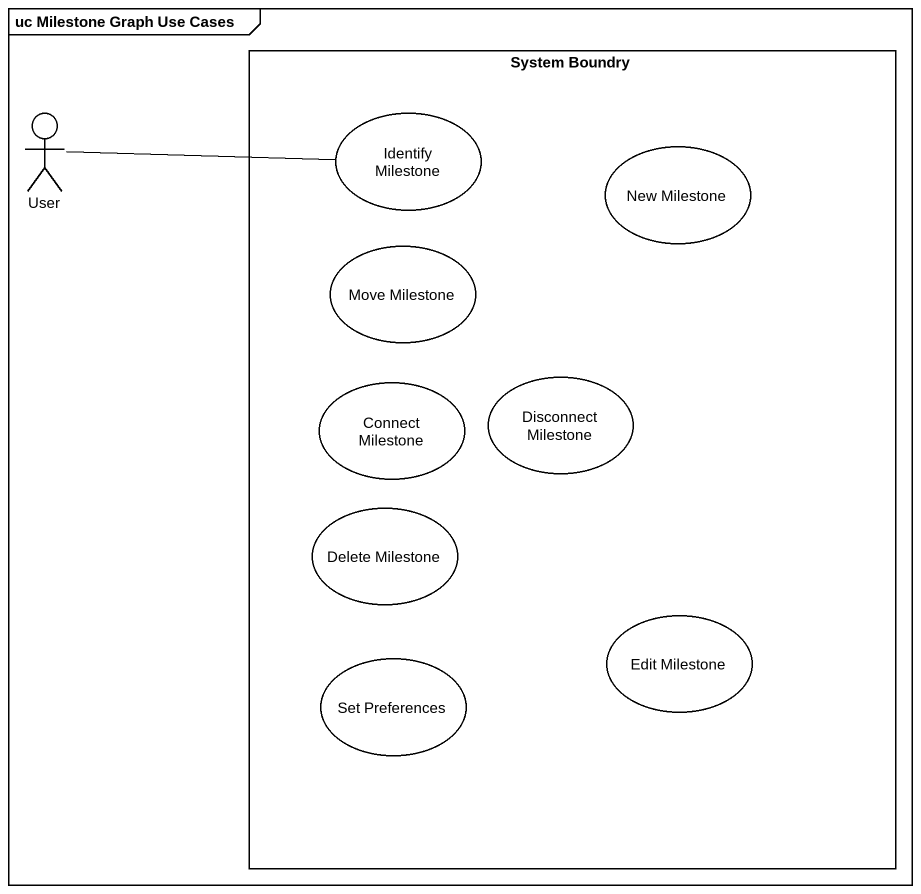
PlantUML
@startuml
mainframe uc Milestone Graph Use Cases
rectangle "System Boundry" as System_Boundry {
  usecase "Identify Milestone" as Identify_Milestone
  usecase "New Milestone" as New_Milestone
  usecase "Move Milestone" as Move_Milestone
  usecase "Disconnect Milestone" as Disconnect_Milestone
  usecase "Connect Milestone" as Connect_Milestone
  usecase "Delete Milestone" as Delete_Milestone
  usecase "Edit Milestone" as Edit_Milestone
  usecase "Set Preferences" as Set_Preferences
}
actor User
User -right- Identify_Milestone
@enduml
